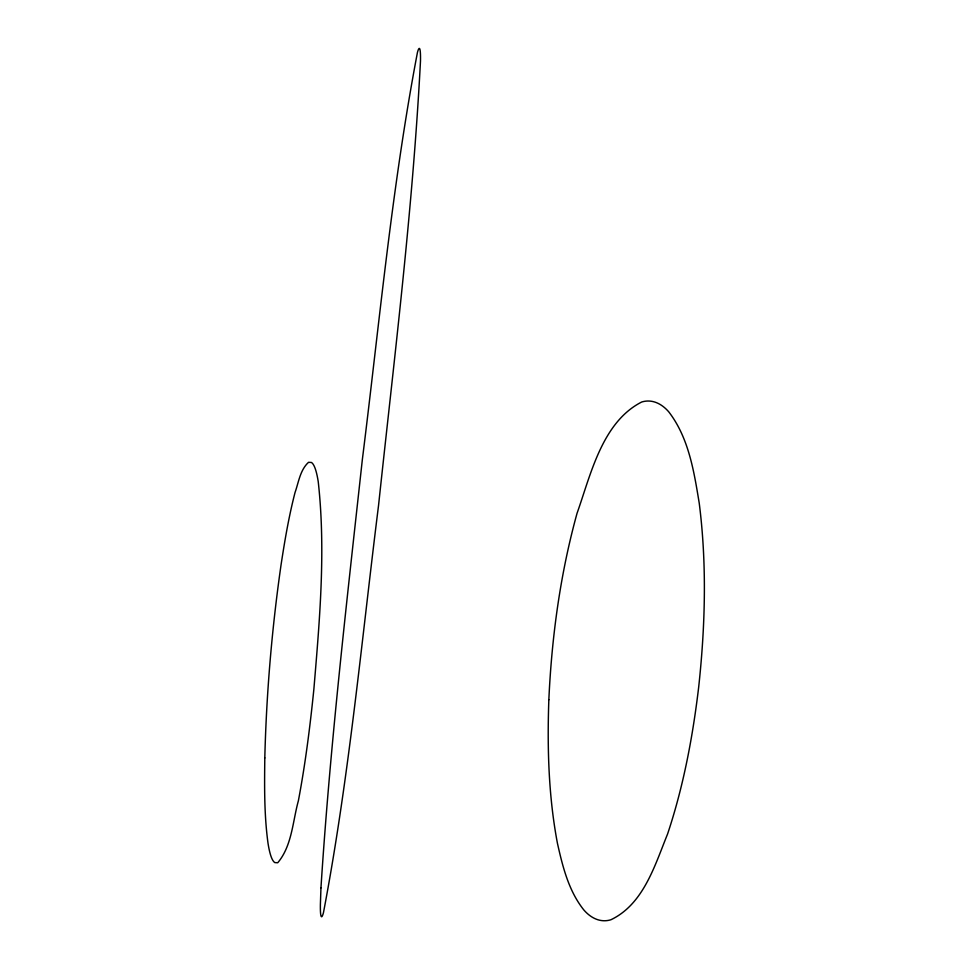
<?xml version="1.0" encoding="UTF-8"?>
<svg xmlns="http://www.w3.org/2000/svg" width="969" height="969" viewBox="0 0 969 969"><rect width="100%" height="100%" fill="white"/><g stroke="black" fill="none" stroke-linecap="round" stroke-linejoin="round"><path stroke-width="1.45" d="M264.803 757.928C264.452 786.428 264.149 815.099 268.038 843.393A442.748 35.017 -84.3 0 0 274.833 862.592L277.728 862.761C292.02 845.901 292.662 821.409 298.367 800.818C305.368 763.838 310.092 726.471 313.883 689.032C319.637 620.208 325.887 550.598 318.232 481.678A442.748 35.017 -84.3 0 0 311.437 462.479L308.542 462.31C300.136 469.929 298.646 482.247 295.048 492.482C288.883 516.235 284.777 540.472 281.071 564.721C271.877 628.724 266.427 693.283 264.803 757.928M548.842 699.727C547.17 747.705 548.478 796.058 557.441 843.333C562.674 866.613 568.621 890.862 583.786 909.903A67.891 38.021 -90 0 0 610.918 919.751C643.622 904.15 654.862 865.22 667.544 834.103C683.448 786.501 692.75 736.949 698.673 687.178C705.287 626.071 706.995 564.152 699.218 503.081C694.01 471.552 688.802 437.879 668.78 411.873A67.891 38.021 -90 0 0 641.66 402.026C602.028 422.23 590.715 474.822 577.039 513.316C560.252 574.048 551.736 636.839 548.842 699.727M320.957 887.846L320.4 904.162A43.714 3.452 -84.3 0 0 323.44 912.75C349.07 778.155 361.522 641.357 378.54 505.491C394.31 357.537 412.77 209.655 420.485 60.999A43.714 3.452 -84.3 0 0 417.445 52.423C391.815 187.017 379.351 323.816 362.333 459.681C346.732 602.209 330.15 744.725 320.957 887.846"/></g></svg>
